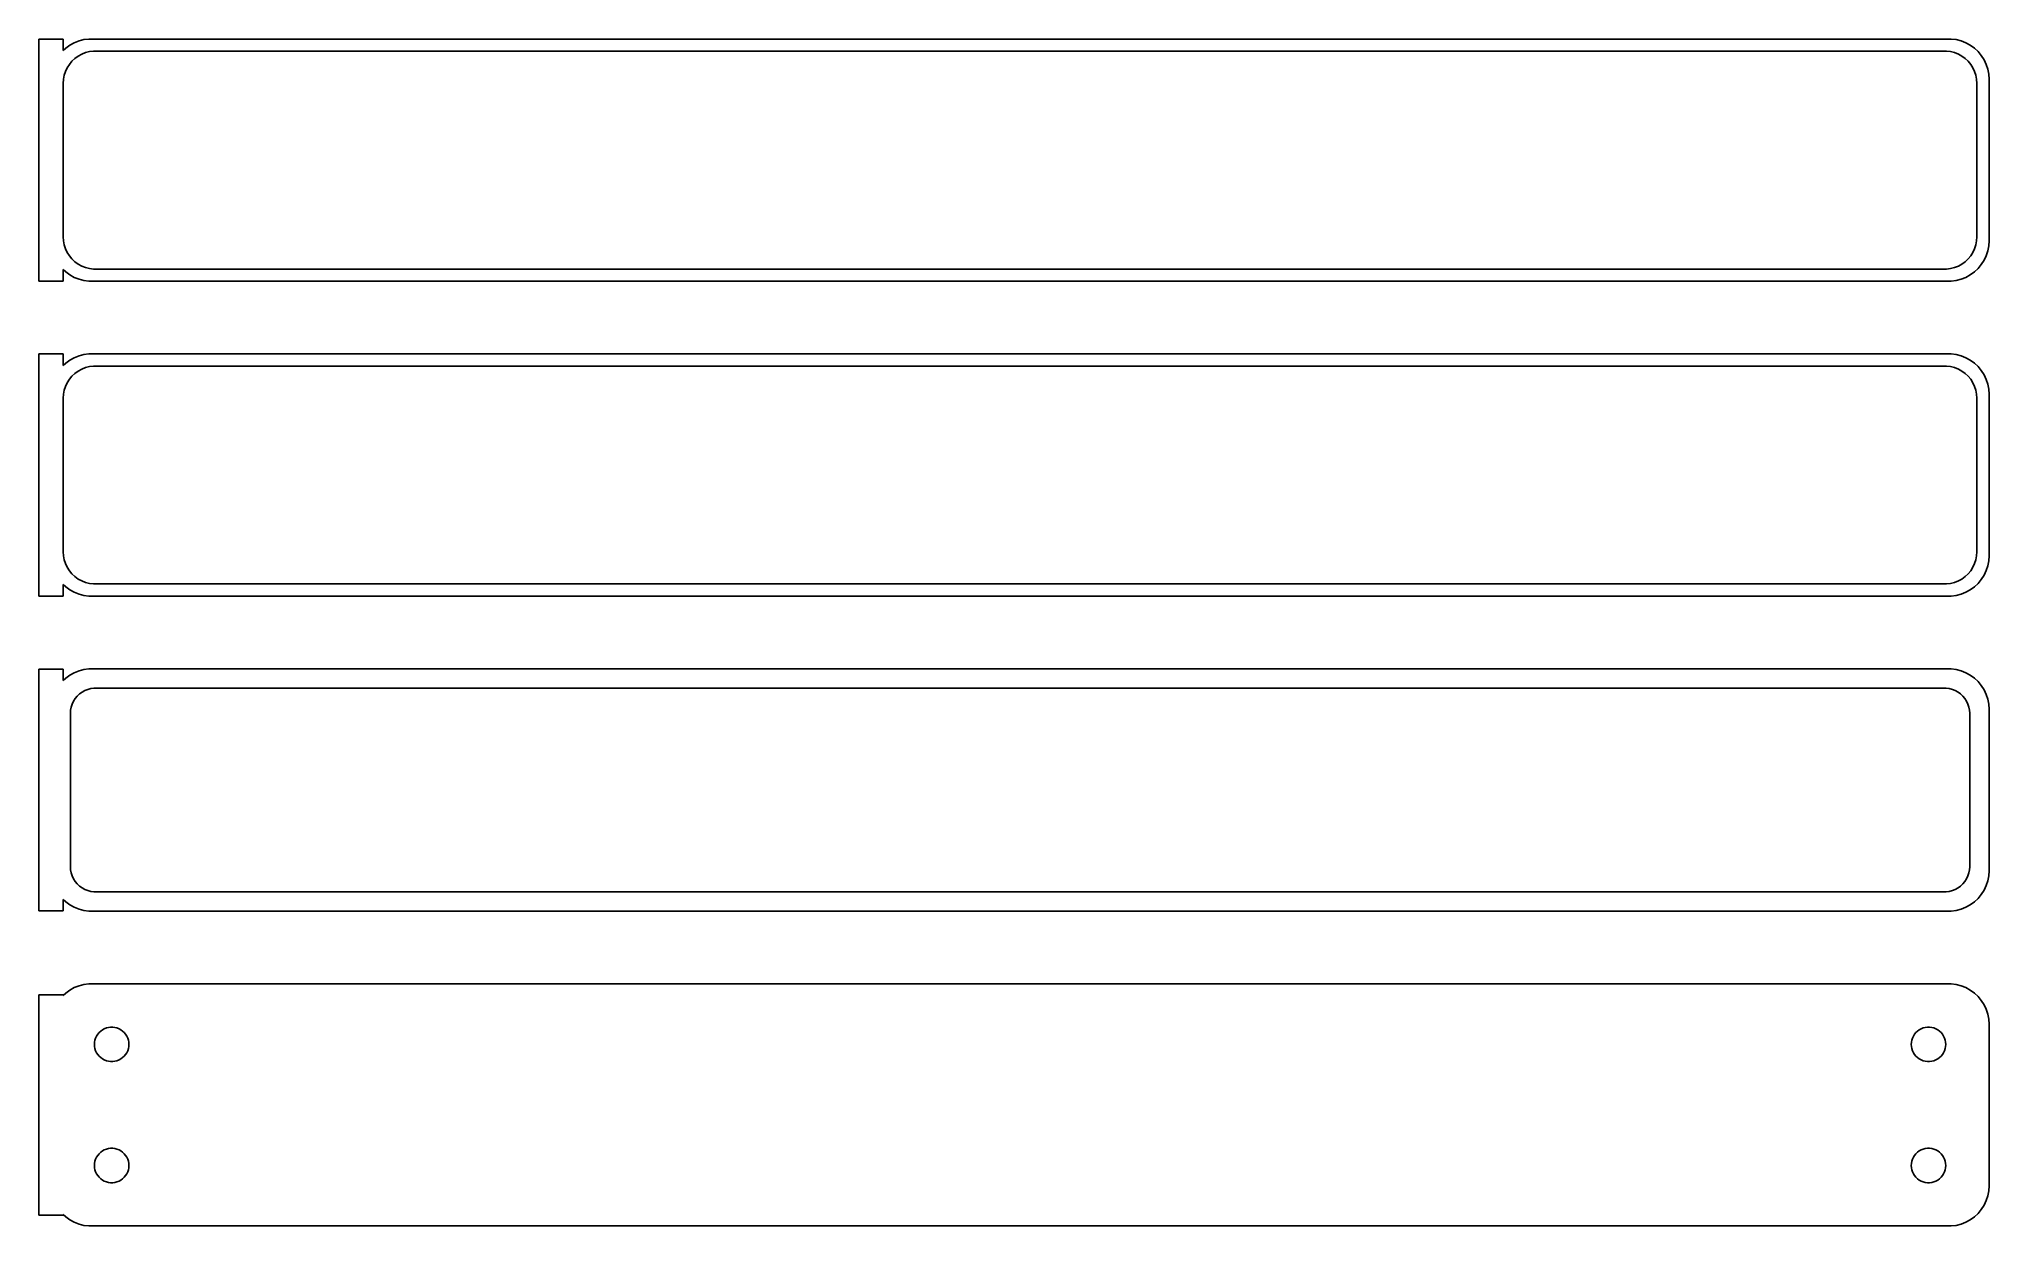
# Model space of a CAD drawing. Header units: metres. Extents: x -122 to 120, y 141 to 288.
import ezdxf

# ---------------------------------------------------------------- set-up
doc = ezdxf.new("R2010")
doc.units = ezdxf.units.M

msp = doc.modelspace()

# ---------------------------------------------------------------- linework, layer by layer
for p, q in [((-118.5, 287.99), (-121.5, 287.99)), ((-121.5, 287.99), (-121.5, 258.01)), ((-118.5, 286.559), (-118.5, 287.99)), ((-117.129, 287.524), (-117.679, 287.222)), ((-116.545, 287.755), (-117.129, 287.524)), ((-115.937, 287.911), (-116.545, 287.755)), ((-115.314, 287.99), (-115.937, 287.911)), ((115.314, 287.99), (-115.314, 287.99)), ((115.937, 287.911), (115.314, 287.99)), ((116.545, 287.755), (115.937, 287.911)), ((117.129, 287.524), (116.545, 287.755)), ((117.679, 287.222), (117.129, 287.524)), ((-118.187, 286.853), (-118.5, 286.559)), ((-117.679, 287.222), (-118.187, 286.853)), ((-117.736, 284.851), (-117.416, 285.238)), ((-117.416, 285.238), (-117.05, 285.582)), ((-117.05, 285.582), (-116.643, 285.877)), ((-116.643, 285.877), (-116.203, 286.119)), ((-116.203, 286.119), (-115.736, 286.304)), ((-115.736, 286.304), (-115.25, 286.429)), ((-115.25, 286.429), (-114.751, 286.492)), ((-114.751, 286.492), (114.751, 286.492)), ((114.751, 286.492), (115.25, 286.429)), ((115.25, 286.429), (115.736, 286.304)), ((115.736, 286.304), (116.203, 286.119)), ((116.203, 286.119), (116.643, 285.877)), ((116.643, 285.877), (117.05, 285.582)), ((117.05, 285.582), (117.416, 285.238)), ((117.416, 285.238), (117.736, 284.851)), ((118.187, 286.853), (117.679, 287.222)), ((118.645, 286.423), (118.187, 286.853)), ((119.045, 285.939), (118.645, 286.423)), ((119.382, 285.409), (119.045, 285.939)), ((119.649, 284.841), (119.382, 285.409)), ((-118.5, 282.5), (-118.468, 283.001)), ((-118.468, 283.001), (-118.374, 283.495)), ((-118.374, 283.495), (-118.219, 283.972)), ((-118.219, 283.972), (-118.005, 284.427)), ((-118.005, 284.427), (-117.736, 284.851)), ((117.736, 284.851), (118.005, 284.427)), ((118.005, 284.427), (118.219, 283.972)), ((118.219, 283.972), (118.374, 283.495)), ((118.374, 283.495), (118.468, 283.001)), ((118.468, 283.001), (118.5, 282.5)), ((119.843, 284.243), (119.649, 284.841)), ((119.961, 283.627), (119.843, 284.243)), ((120, 283), (119.961, 283.627)), ((120, 263), (120, 283)), ((-118.5, 263.5), (-118.5, 282.5)), ((118.5, 282.5), (118.5, 263.5)), ((-118.468, 262.999), (-118.5, 263.5)), ((118.5, 263.5), (118.468, 262.999)), ((-118.374, 262.505), (-118.468, 262.999)), ((-118.219, 262.028), (-118.374, 262.505)), ((-118.005, 261.573), (-118.219, 262.028)), ((-117.736, 261.149), (-118.005, 261.573)), ((-117.416, 260.762), (-117.736, 261.149)), ((117.736, 261.149), (117.416, 260.762)), ((118.005, 261.573), (117.736, 261.149)), ((118.219, 262.028), (118.005, 261.573)), ((118.374, 262.505), (118.219, 262.028)), ((118.468, 262.999), (118.374, 262.505)), ((119.382, 260.591), (119.649, 261.159)), ((119.649, 261.159), (119.843, 261.757)), ((119.843, 261.757), (119.961, 262.373)), ((119.961, 262.373), (120, 263)), ((-118.5, 259.441), (-118.187, 259.147)), ((-118.5, 258.01), (-118.5, 259.441)), ((-118.187, 259.147), (-117.679, 258.778)), ((-117.679, 258.778), (-117.129, 258.476)), ((-117.05, 260.418), (-117.416, 260.762)), ((-117.129, 258.476), (-116.545, 258.245)), ((-116.643, 260.123), (-117.05, 260.418)), ((-116.203, 259.881), (-116.643, 260.123)), ((-115.736, 259.696), (-116.203, 259.881)), ((-115.25, 259.571), (-115.736, 259.696)), ((-114.751, 259.508), (-115.25, 259.571)), ((114.751, 259.508), (-114.751, 259.508)), ((115.25, 259.571), (114.751, 259.508)), ((115.736, 259.696), (115.25, 259.571)), ((116.203, 259.881), (115.736, 259.696)), ((116.643, 260.123), (116.203, 259.881)), ((116.545, 258.245), (117.129, 258.476)), ((117.05, 260.418), (116.643, 260.123)), ((117.416, 260.762), (117.05, 260.418)), ((117.129, 258.476), (117.679, 258.778)), ((117.679, 258.778), (118.187, 259.147)), ((118.187, 259.147), (118.645, 259.577)), ((118.645, 259.577), (119.045, 260.061)), ((119.045, 260.061), (119.382, 260.591)), ((-121.5, 258.01), (-118.5, 258.01)), ((-116.545, 258.245), (-115.937, 258.089)), ((-115.937, 258.089), (-115.314, 258.01)), ((-115.314, 258.01), (115.314, 258.01)), ((115.314, 258.01), (115.937, 258.089)), ((115.937, 258.089), (116.545, 258.245)), ((-118.5, 248.99), (-121.5, 248.99)), ((-121.5, 248.99), (-121.5, 219.01)), ((-118.5, 247.559), (-118.5, 248.99)), ((-116.545, 248.755), (-117.129, 248.524)), ((-115.937, 248.911), (-116.545, 248.755)), ((-115.314, 248.99), (-115.937, 248.911)), ((115.314, 248.99), (-115.314, 248.99)), ((115.937, 248.911), (115.314, 248.99)), ((116.545, 248.755), (115.937, 248.911)), ((117.129, 248.524), (116.545, 248.755)), ((-118.187, 247.853), (-118.5, 247.559)), ((-117.679, 248.222), (-118.187, 247.853)), ((-117.129, 248.524), (-117.679, 248.222)), ((-117.416, 246.238), (-117.05, 246.582)), ((-117.05, 246.582), (-116.643, 246.877)), ((-116.643, 246.877), (-116.203, 247.119)), ((-116.203, 247.119), (-115.736, 247.304)), ((-115.736, 247.304), (-115.25, 247.429)), ((-115.25, 247.429), (-114.751, 247.492)), ((-114.751, 247.492), (114.751, 247.492)), ((114.751, 247.492), (115.25, 247.429)), ((115.25, 247.429), (115.736, 247.304)), ((115.736, 247.304), (116.203, 247.119)), ((116.203, 247.119), (116.643, 246.877)), ((116.643, 246.877), (117.05, 246.582)), ((117.05, 246.582), (117.416, 246.238)), ((117.679, 248.222), (117.129, 248.524)), ((118.187, 247.853), (117.679, 248.222)), ((118.645, 247.423), (118.187, 247.853)), ((119.045, 246.939), (118.645, 247.423)), ((119.382, 246.409), (119.045, 246.939)), ((119.649, 245.841), (119.382, 246.409)), ((-118.5, 243.5), (-118.468, 244.001)), ((-118.468, 244.001), (-118.374, 244.495)), ((-118.374, 244.495), (-118.219, 244.972)), ((-118.219, 244.972), (-118.005, 245.427)), ((-118.005, 245.427), (-117.736, 245.851)), ((-117.736, 245.851), (-117.416, 246.238)), ((117.416, 246.238), (117.736, 245.851)), ((117.736, 245.851), (118.005, 245.427)), ((118.005, 245.427), (118.219, 244.972)), ((118.219, 244.972), (118.374, 244.495)), ((118.374, 244.495), (118.468, 244.001)), ((118.468, 244.001), (118.5, 243.5)), ((119.843, 245.243), (119.649, 245.841)), ((119.961, 244.627), (119.843, 245.243)), ((120, 244), (119.961, 244.627)), ((120, 224), (120, 244)), ((-118.5, 224.5), (-118.5, 243.5)), ((118.5, 243.5), (118.5, 224.5)), ((-118.468, 223.999), (-118.5, 224.5)), ((-118.374, 223.505), (-118.468, 223.999)), ((-118.219, 223.028), (-118.374, 223.505)), ((-118.005, 222.573), (-118.219, 223.028)), ((-117.736, 222.149), (-118.005, 222.573)), ((118.005, 222.573), (117.736, 222.149)), ((118.219, 223.028), (118.005, 222.573)), ((118.374, 223.505), (118.219, 223.028)), ((118.468, 223.999), (118.374, 223.505)), ((118.5, 224.5), (118.468, 223.999)), ((119.649, 222.159), (119.843, 222.757)), ((119.843, 222.757), (119.961, 223.373)), ((119.961, 223.373), (120, 224)), ((-118.5, 220.441), (-118.187, 220.147)), ((-118.5, 219.01), (-118.5, 220.441)), ((-118.187, 220.147), (-117.679, 219.778)), ((-117.416, 221.762), (-117.736, 222.149)), ((-117.679, 219.778), (-117.129, 219.476)), ((-117.05, 221.418), (-117.416, 221.762)), ((-116.643, 221.123), (-117.05, 221.418)), ((-116.203, 220.881), (-116.643, 221.123)), ((-115.736, 220.696), (-116.203, 220.881)), ((-115.25, 220.571), (-115.736, 220.696)), ((-114.751, 220.508), (-115.25, 220.571)), ((114.751, 220.508), (-114.751, 220.508)), ((115.25, 220.571), (114.751, 220.508)), ((115.736, 220.696), (115.25, 220.571)), ((116.203, 220.881), (115.736, 220.696)), ((116.643, 221.123), (116.203, 220.881)), ((117.05, 221.418), (116.643, 221.123)), ((117.416, 221.762), (117.05, 221.418)), ((117.129, 219.476), (117.679, 219.778)), ((117.736, 222.149), (117.416, 221.762)), ((117.679, 219.778), (118.187, 220.147)), ((118.187, 220.147), (118.645, 220.577)), ((118.645, 220.577), (119.045, 221.061)), ((119.045, 221.061), (119.382, 221.591)), ((119.382, 221.591), (119.649, 222.159)), ((-121.5, 219.01), (-118.5, 219.01)), ((-117.129, 219.476), (-116.545, 219.245)), ((-116.545, 219.245), (-115.937, 219.089)), ((-115.937, 219.089), (-115.314, 219.01)), ((-115.314, 219.01), (115.314, 219.01)), ((115.314, 219.01), (115.937, 219.089)), ((115.937, 219.089), (116.545, 219.245)), ((116.545, 219.245), (117.129, 219.476)), ((-118.5, 209.979), (-121.5, 209.979)), ((-121.5, 209.979), (-121.5, 180.021)), ((-118.5, 208.559), (-118.5, 209.979)), ((-118.187, 208.853), (-118.5, 208.559)), ((-117.679, 209.222), (-118.187, 208.853)), ((-117.129, 209.524), (-117.679, 209.222)), ((-116.545, 209.755), (-117.129, 209.524)), ((-115.937, 209.911), (-116.545, 209.755)), ((-115.314, 209.99), (-115.937, 209.911)), ((115.314, 209.99), (-115.314, 209.99)), ((115.937, 209.911), (115.314, 209.99)), ((116.545, 209.755), (115.937, 209.911)), ((117.129, 209.524), (116.545, 209.755)), ((117.679, 209.222), (117.129, 209.524)), ((118.187, 208.853), (117.679, 209.222)), ((118.645, 208.423), (118.187, 208.853)), ((119.045, 207.939), (118.645, 208.423)), ((119.382, 207.409), (119.045, 207.939)), ((-117.515, 205.274), (-117.394, 205.646)), ((-117.394, 205.646), (-117.228, 206)), ((-117.228, 206), (-117.018, 206.33)), ((-117.018, 206.33), (-116.769, 206.631)), ((-116.769, 206.631), (-116.484, 206.899)), ((-116.484, 206.899), (-116.168, 207.128)), ((-116.168, 207.128), (-115.825, 207.317)), ((-115.825, 207.317), (-115.462, 207.461)), ((-115.462, 207.461), (-115.083, 207.558)), ((-115.083, 207.558), (-114.695, 207.607)), ((-114.695, 207.607), (114.695, 207.607)), ((114.695, 207.607), (115.083, 207.558)), ((115.083, 207.558), (115.462, 207.461)), ((115.462, 207.461), (115.825, 207.317)), ((115.825, 207.317), (116.168, 207.128)), ((116.168, 207.128), (116.484, 206.899)), ((116.484, 206.899), (116.769, 206.631)), ((116.769, 206.631), (117.018, 206.33)), ((117.018, 206.33), (117.228, 206)), ((117.228, 206), (117.394, 205.646)), ((117.394, 205.646), (117.515, 205.274)), ((119.649, 206.841), (119.382, 207.409)), ((119.843, 206.243), (119.649, 206.841)), ((119.961, 205.627), (119.843, 206.243)), ((120, 205), (119.961, 205.627)), ((-117.613, 204.5), (-117.588, 204.89)), ((-117.613, 185.5), (-117.613, 204.5)), ((-117.588, 204.89), (-117.515, 205.274)), ((117.515, 205.274), (117.588, 204.89)), ((117.588, 204.89), (117.613, 204.5)), ((117.613, 204.5), (117.613, 185.5)), ((120, 185), (120, 205)), ((-117.588, 185.11), (-117.613, 185.5)), ((-117.515, 184.726), (-117.588, 185.11)), ((-117.394, 184.354), (-117.515, 184.726)), ((-117.228, 184), (-117.394, 184.354)), ((-117.018, 183.67), (-117.228, 184)), ((-116.769, 183.369), (-117.018, 183.67)), ((117.018, 183.67), (116.769, 183.369)), ((117.228, 184), (117.018, 183.67)), ((117.394, 184.354), (117.228, 184)), ((117.515, 184.726), (117.394, 184.354)), ((117.588, 185.11), (117.515, 184.726)), ((117.613, 185.5), (117.588, 185.11)), ((119.649, 183.159), (119.843, 183.757)), ((119.843, 183.757), (119.961, 184.373)), ((119.961, 184.373), (120, 185)), ((-118.5, 180.021), (-118.5, 181.441)), ((-118.5, 181.441), (-118.187, 181.147)), ((-118.187, 181.147), (-117.679, 180.778)), ((-116.484, 183.101), (-116.769, 183.369)), ((-116.168, 182.872), (-116.484, 183.101)), ((-115.825, 182.683), (-116.168, 182.872)), ((-115.462, 182.539), (-115.825, 182.683)), ((-115.083, 182.442), (-115.462, 182.539)), ((-114.695, 182.393), (-115.083, 182.442)), ((114.695, 182.393), (-114.695, 182.393)), ((115.083, 182.442), (114.695, 182.393)), ((115.462, 182.539), (115.083, 182.442)), ((115.825, 182.683), (115.462, 182.539)), ((116.168, 182.872), (115.825, 182.683)), ((116.484, 183.101), (116.168, 182.872)), ((116.769, 183.369), (116.484, 183.101)), ((117.679, 180.778), (118.187, 181.147)), ((118.187, 181.147), (118.645, 181.577)), ((118.645, 181.577), (119.045, 182.061)), ((119.045, 182.061), (119.382, 182.591)), ((119.382, 182.591), (119.649, 183.159)), ((-121.5, 180.021), (-118.5, 180.021)), ((-117.679, 180.778), (-117.129, 180.476)), ((-117.129, 180.476), (-116.545, 180.245)), ((-116.545, 180.245), (-115.937, 180.089)), ((-115.937, 180.089), (-115.314, 180.01)), ((-115.314, 180.01), (115.314, 180.01)), ((115.314, 180.01), (115.937, 180.089)), ((115.937, 180.089), (116.545, 180.245)), ((116.545, 180.245), (117.129, 180.476)), ((117.129, 180.476), (117.679, 180.778)), ((-118.5, 169.653), (-121.5, 169.653)), ((-121.5, 169.653), (-121.5, 142.347)), ((-118.187, 169.853), (-118.5, 169.559)), ((-118.5, 169.559), (-118.5, 169.653)), ((-117.679, 170.222), (-118.187, 169.853)), ((-117.129, 170.524), (-117.679, 170.222)), ((-116.545, 170.755), (-117.129, 170.524)), ((-115.937, 170.911), (-116.545, 170.755)), ((-115.314, 170.99), (-115.937, 170.911)), ((115.314, 170.99), (-115.314, 170.99)), ((115.937, 170.911), (115.314, 170.99)), ((116.545, 170.755), (115.937, 170.911)), ((117.129, 170.524), (116.545, 170.755)), ((117.679, 170.222), (117.129, 170.524)), ((118.187, 169.853), (117.679, 170.222)), ((118.645, 169.423), (118.187, 169.853)), ((119.045, 168.939), (118.645, 169.423)), ((119.382, 168.409), (119.045, 168.939)), ((119.649, 167.841), (119.382, 168.409)), ((119.843, 167.243), (119.649, 167.841)), ((119.961, 166.627), (119.843, 167.243)), ((-114.568, 164.031), (-114.485, 164.286)), ((-114.485, 164.286), (-114.371, 164.529)), ((-114.371, 164.529), (-114.227, 164.755)), ((-114.227, 164.755), (-114.057, 164.962)), ((-114.057, 164.962), (-113.861, 165.145)), ((-113.861, 165.145), (-113.644, 165.303)), ((-113.644, 165.303), (-113.409, 165.432)), ((-113.409, 165.432), (-113.16, 165.531)), ((-113.16, 165.531), (-112.9, 165.597)), ((-112.9, 165.597), (-112.634, 165.631)), ((-112.634, 165.631), (-112.366, 165.631)), ((-112.366, 165.631), (-112.1, 165.597)), ((-112.1, 165.597), (-111.84, 165.531)), ((-111.84, 165.531), (-111.591, 165.432)), ((-111.591, 165.432), (-111.356, 165.303)), ((-111.356, 165.303), (-111.139, 165.145)), ((-111.139, 165.145), (-110.943, 164.962)), ((-110.943, 164.962), (-110.773, 164.755)), ((-110.773, 164.755), (-110.629, 164.529)), ((-110.629, 164.529), (-110.515, 164.286)), ((-110.515, 164.286), (-110.432, 164.031)), ((110.432, 164.031), (110.515, 164.286)), ((110.515, 164.286), (110.629, 164.529)), ((110.629, 164.529), (110.773, 164.755)), ((110.773, 164.755), (110.943, 164.962)), ((110.943, 164.962), (111.139, 165.145)), ((111.139, 165.145), (111.356, 165.303)), ((111.356, 165.303), (111.591, 165.432)), ((111.591, 165.432), (111.84, 165.531)), ((111.84, 165.531), (112.1, 165.597)), ((112.1, 165.597), (112.366, 165.631)), ((112.366, 165.631), (112.634, 165.631)), ((112.634, 165.631), (112.9, 165.597)), ((112.9, 165.597), (113.16, 165.531)), ((113.16, 165.531), (113.409, 165.432)), ((113.409, 165.432), (113.644, 165.303)), ((113.644, 165.303), (113.861, 165.145)), ((113.861, 165.145), (114.057, 164.962)), ((114.057, 164.962), (114.227, 164.755)), ((114.227, 164.755), (114.371, 164.529)), ((114.371, 164.529), (114.485, 164.286)), ((114.485, 164.286), (114.568, 164.031)), ((120, 166), (119.961, 166.627)), ((120, 146), (120, 166)), ((-114.635, 163.5), (-114.618, 163.768)), ((-114.618, 163.232), (-114.635, 163.5)), ((-114.618, 163.768), (-114.568, 164.031)), ((-114.568, 162.969), (-114.618, 163.232)), ((-114.485, 162.714), (-114.568, 162.969)), ((-114.371, 162.471), (-114.485, 162.714)), ((-114.227, 162.245), (-114.371, 162.471)), ((-114.057, 162.038), (-114.227, 162.245)), ((-113.861, 161.855), (-114.057, 162.038)), ((-113.644, 161.697), (-113.861, 161.855)), ((-111.139, 161.855), (-111.356, 161.697)), ((-110.943, 162.038), (-111.139, 161.855)), ((-110.773, 162.245), (-110.943, 162.038)), ((-110.629, 162.471), (-110.773, 162.245)), ((-110.515, 162.714), (-110.629, 162.471)), ((-110.432, 162.969), (-110.515, 162.714)), ((-110.432, 164.031), (-110.382, 163.768)), ((-110.382, 163.232), (-110.432, 162.969)), ((-110.382, 163.768), (-110.365, 163.5)), ((-110.365, 163.5), (-110.382, 163.232)), ((110.365, 163.5), (110.382, 163.768)), ((110.382, 163.232), (110.365, 163.5)), ((110.382, 163.768), (110.432, 164.031)), ((110.432, 162.969), (110.382, 163.232)), ((110.515, 162.714), (110.432, 162.969)), ((110.629, 162.471), (110.515, 162.714)), ((110.773, 162.245), (110.629, 162.471)), ((110.943, 162.038), (110.773, 162.245)), ((111.139, 161.855), (110.943, 162.038)), ((111.356, 161.697), (111.139, 161.855)), ((113.861, 161.855), (113.644, 161.697)), ((114.057, 162.038), (113.861, 161.855)), ((114.227, 162.245), (114.057, 162.038)), ((114.371, 162.471), (114.227, 162.245)), ((114.485, 162.714), (114.371, 162.471)), ((114.568, 162.969), (114.485, 162.714)), ((114.568, 164.031), (114.618, 163.768)), ((114.618, 163.232), (114.568, 162.969)), ((114.618, 163.768), (114.635, 163.5)), ((114.635, 163.5), (114.618, 163.232)), ((-113.409, 161.568), (-113.644, 161.697)), ((-113.16, 161.469), (-113.409, 161.568)), ((-112.9, 161.403), (-113.16, 161.469)), ((-112.634, 161.369), (-112.9, 161.403)), ((-112.366, 161.369), (-112.634, 161.369)), ((-112.1, 161.403), (-112.366, 161.369)), ((-111.84, 161.469), (-112.1, 161.403)), ((-111.591, 161.568), (-111.84, 161.469)), ((-111.356, 161.697), (-111.591, 161.568)), ((111.591, 161.568), (111.356, 161.697)), ((111.84, 161.469), (111.591, 161.568)), ((112.1, 161.403), (111.84, 161.469)), ((112.366, 161.369), (112.1, 161.403)), ((112.634, 161.369), (112.366, 161.369)), ((112.9, 161.403), (112.634, 161.369)), ((113.16, 161.469), (112.9, 161.403)), ((113.409, 161.568), (113.16, 161.469)), ((113.644, 161.697), (113.409, 161.568)), ((-114.371, 149.529), (-114.227, 149.755)), ((-114.227, 149.755), (-114.057, 149.962)), ((-114.057, 149.962), (-113.861, 150.145)), ((-113.861, 150.145), (-113.644, 150.303)), ((-113.644, 150.303), (-113.409, 150.432)), ((-113.409, 150.432), (-113.16, 150.531)), ((-113.16, 150.531), (-112.9, 150.597)), ((-112.9, 150.597), (-112.634, 150.631)), ((-112.634, 150.631), (-112.366, 150.631)), ((-112.366, 150.631), (-112.1, 150.597)), ((-112.1, 150.597), (-111.84, 150.531)), ((-111.84, 150.531), (-111.591, 150.432)), ((-111.591, 150.432), (-111.356, 150.303)), ((-111.356, 150.303), (-111.139, 150.145)), ((-111.139, 150.145), (-110.943, 149.962)), ((-110.943, 149.962), (-110.773, 149.755)), ((-110.773, 149.755), (-110.629, 149.529)), ((110.629, 149.529), (110.773, 149.755)), ((110.773, 149.755), (110.943, 149.962)), ((110.943, 149.962), (111.139, 150.145)), ((111.139, 150.145), (111.356, 150.303)), ((111.356, 150.303), (111.591, 150.432)), ((111.591, 150.432), (111.84, 150.531)), ((111.84, 150.531), (112.1, 150.597)), ((112.1, 150.597), (112.366, 150.631)), ((112.366, 150.631), (112.634, 150.631)), ((112.634, 150.631), (112.9, 150.597)), ((112.9, 150.597), (113.16, 150.531)), ((113.16, 150.531), (113.409, 150.432)), ((113.409, 150.432), (113.644, 150.303)), ((113.644, 150.303), (113.861, 150.145)), ((113.861, 150.145), (114.057, 149.962)), ((114.057, 149.962), (114.227, 149.755)), ((114.227, 149.755), (114.371, 149.529)), ((-114.635, 148.5), (-114.618, 148.768)), ((-114.618, 148.232), (-114.635, 148.5)), ((-114.618, 148.768), (-114.568, 149.031)), ((-114.568, 147.969), (-114.618, 148.232)), ((-114.568, 149.031), (-114.485, 149.286)), ((-114.485, 147.714), (-114.568, 147.969)), ((-114.485, 149.286), (-114.371, 149.529)), ((-114.371, 147.471), (-114.485, 147.714)), ((-114.227, 147.245), (-114.371, 147.471)), ((-110.629, 147.471), (-110.773, 147.245)), ((-110.629, 149.529), (-110.515, 149.286)), ((-110.515, 147.714), (-110.629, 147.471)), ((-110.515, 149.286), (-110.432, 149.031)), ((-110.432, 147.969), (-110.515, 147.714)), ((-110.432, 149.031), (-110.382, 148.768)), ((-110.382, 148.232), (-110.432, 147.969)), ((-110.382, 148.768), (-110.365, 148.5)), ((-110.365, 148.5), (-110.382, 148.232)), ((110.365, 148.5), (110.382, 148.768)), ((110.382, 148.232), (110.365, 148.5)), ((110.382, 148.768), (110.432, 149.031)), ((110.432, 147.969), (110.382, 148.232)), ((110.432, 149.031), (110.515, 149.286)), ((110.515, 147.714), (110.432, 147.969)), ((110.515, 149.286), (110.629, 149.529)), ((110.629, 147.471), (110.515, 147.714)), ((110.773, 147.245), (110.629, 147.471)), ((114.371, 147.471), (114.227, 147.245)), ((114.371, 149.529), (114.485, 149.286)), ((114.485, 147.714), (114.371, 147.471)), ((114.485, 149.286), (114.568, 149.031)), ((114.568, 147.969), (114.485, 147.714)), ((114.568, 149.031), (114.618, 148.768)), ((114.618, 148.232), (114.568, 147.969)), ((114.618, 148.768), (114.635, 148.5)), ((114.635, 148.5), (114.618, 148.232)), ((-114.057, 147.038), (-114.227, 147.245)), ((-113.861, 146.855), (-114.057, 147.038)), ((-113.644, 146.697), (-113.861, 146.855)), ((-113.409, 146.568), (-113.644, 146.697)), ((-113.16, 146.469), (-113.409, 146.568)), ((-112.9, 146.403), (-113.16, 146.469)), ((-112.634, 146.369), (-112.9, 146.403)), ((-112.366, 146.369), (-112.634, 146.369)), ((-112.1, 146.403), (-112.366, 146.369)), ((-111.84, 146.469), (-112.1, 146.403)), ((-111.591, 146.568), (-111.84, 146.469)), ((-111.356, 146.697), (-111.591, 146.568)), ((-111.139, 146.855), (-111.356, 146.697)), ((-110.943, 147.038), (-111.139, 146.855)), ((-110.773, 147.245), (-110.943, 147.038)), ((110.943, 147.038), (110.773, 147.245)), ((111.139, 146.855), (110.943, 147.038)), ((111.356, 146.697), (111.139, 146.855)), ((111.591, 146.568), (111.356, 146.697)), ((111.84, 146.469), (111.591, 146.568)), ((112.1, 146.403), (111.84, 146.469)), ((112.366, 146.369), (112.1, 146.403)), ((112.634, 146.369), (112.366, 146.369)), ((112.9, 146.403), (112.634, 146.369)), ((113.16, 146.469), (112.9, 146.403)), ((113.409, 146.568), (113.16, 146.469)), ((113.644, 146.697), (113.409, 146.568)), ((113.861, 146.855), (113.644, 146.697)), ((114.057, 147.038), (113.861, 146.855)), ((114.227, 147.245), (114.057, 147.038)), ((119.843, 144.757), (119.961, 145.373)), ((119.961, 145.373), (120, 146)), ((118.187, 142.147), (118.645, 142.577)), ((118.645, 142.577), (119.045, 143.061)), ((119.045, 143.061), (119.382, 143.591)), ((119.382, 143.591), (119.649, 144.159)), ((119.649, 144.159), (119.843, 144.757)), ((-121.5, 142.347), (-118.5, 142.347)), ((-118.5, 142.347), (-118.5, 142.441)), ((-118.5, 142.441), (-118.187, 142.147)), ((-118.187, 142.147), (-117.679, 141.778)), ((-117.679, 141.778), (-117.129, 141.476)), ((-117.129, 141.476), (-116.545, 141.245)), ((-116.545, 141.245), (-115.937, 141.089)), ((-115.937, 141.089), (-115.314, 141.01)), ((-115.314, 141.01), (115.314, 141.01)), ((115.314, 141.01), (115.937, 141.089)), ((115.937, 141.089), (116.545, 141.245)), ((116.545, 141.245), (117.129, 141.476)), ((117.129, 141.476), (117.679, 141.778)), ((117.679, 141.778), (118.187, 142.147))]:
    msp.add_line(p, q)

doc.saveas('drawing.dxf')
